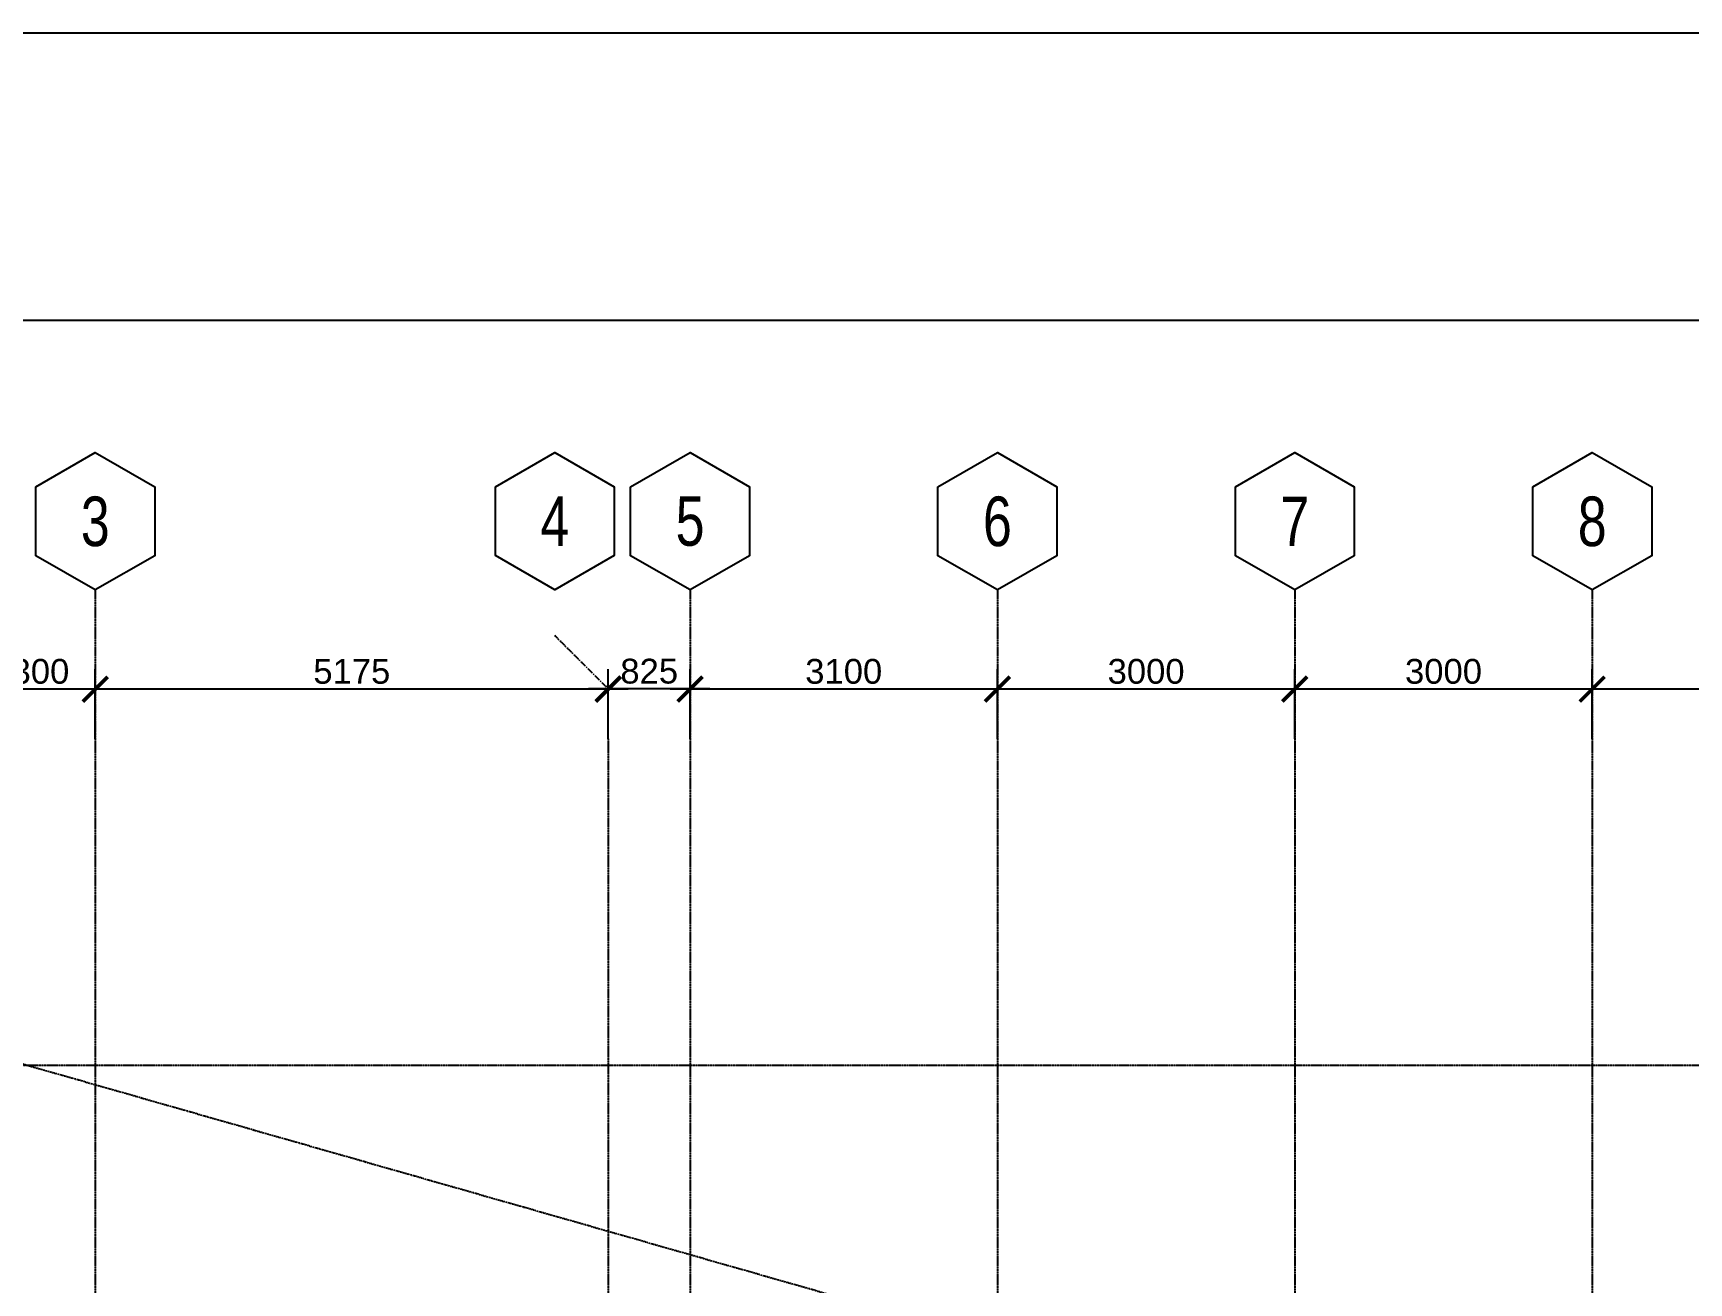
# Model space of a CAD drawing. Header units: inches. Extents: x -189245 to 740841, y -215444 to 469401.
# Drawn here: x -152777 to -136075, y -91035 to -78428 of the extents above; entities that cross this region are included whole.
import ezdxf
from ezdxf.enums import TextEntityAlignment as Align

# ---------------------------------------------------------------- set-up
doc = ezdxf.new("R2010")
doc.units = ezdxf.units.IN
doc.header["$LTSCALE"] = 10
doc.header["$MEASUREMENT"] = 0
doc.linetypes.add('GRID NORMAL$0$GRID BASEMENT$0$GRID GROUND$0$GRID$0$$0$PHANTOM', pattern=[2.5, 1.25, -0.25, 0.25, -0.25, 0.25, -0.25])
for name, color, linetype in [('3', 252, 'Continuous'), ('a-dim', 8, 'Continuous'), ('A-GRID', 8, 'Continuous')]:
    doc.layers.add(name, color=color, linetype=linetype)
doc.layers.add('DEFPOINT', color=7, linetype='Continuous', plot=False)
doc.styles.add('GRID NORMAL$0$GRID BASEMENT$0$GRID GROUND$0$GRID$0$Standard', font='ARIAL.TTF')
doc.dimstyles.new('GRID NORMAL$0$GRID BASEMENT$0$GRID GROUND$0$GRID$0$Standard', dxfattribs={"dimtxt": 250, "dimasz": 0.18, "dimexe": 0.18, "dimexo": 0.0625, "dimgap": 50, "dimtad": 1, "dimdec": 0, "dimzin": 0, "dimdsep": 46, "dimtxsty": 'GRID NORMAL$0$GRID BASEMENT$0$GRID GROUND$0$GRID$0$Standard', "dimcen": 0.09, "dimadec": 0, "dimazin": 0, "dimtfac": 1, "dimtdec": 0, "dimtofl": 0, "dimtmove": 0, "dimatfit": 3, "dimfxl": 1, "dimtolj": 1, "dimtzin": 0, "dimarcsym": 0})

# ---------------------------------------------------------------- blocks, each defined once
blk = doc.blocks.new('GRID NORMAL$0$GRID BASEMENT$0$GRID GROUND$0$GRID$0$$0$GRID-V')
at = {"color": 3}
blk.add_lwpolyline([(6, 10.39), (0, 13.86), (-6, 10.39), (-6, 3.46), (0, 0), (6, 3.46)], close=True, dxfattribs=at)
at = {"color": 6, "style": 'GRID NORMAL$0$GRID BASEMENT$0$GRID GROUND$0$GRID$0$Standard', "width": 0.75}
blk.add_attdef('V', text='', height=5, dxfattribs=at).set_placement((0, 6.93), align=Align.MIDDLE)
blk = doc.blocks.new('GRID NORMAL$0$GRID BASEMENT$0$GRID GROUND$0$GRID$0$_ARCHTICK')
at = {"color": 0, "linetype": 'ByBlock', "ltscale": 20, "const_width": 0.15}
blk.add_lwpolyline([(-0.5, -0.5), (0.5, 0.5)], dxfattribs=at)
blk = doc.blocks.new('*D300')
at = {"layer": 'a-dim', "color": 0, "lineweight": -2, "ltscale": 500}
for p, q in [((-146150, -85546), (-146150, -84846)), ((-143050, -85546), (-143050, -84846)), ((-142850, -85046), (-146350, -85046))]:
    blk.add_line(p, q, dxfattribs=at)
at = {"layer": 'Defpoints', "color": 0, "ltscale": 500}
for p in [(-146150, -85046), (-146150, -85546), (-143050, -85546)]:
    blk.add_point(p, dxfattribs=at)
at = {"layer": 'a-dim', "color": 0, "lineweight": -2, "ltscale": 500, "xscale": 250, "yscale": 250, "zscale": 250, "rotation": 180}
blk.add_blockref('GRID NORMAL$0$GRID BASEMENT$0$GRID GROUND$0$GRID$0$_ARCHTICK', (-146150, -85046), dxfattribs=at)
at = {"layer": 'a-dim', "color": 0, "lineweight": -2, "ltscale": 500, "xscale": 250, "yscale": 250, "zscale": 250}
blk.add_blockref('GRID NORMAL$0$GRID BASEMENT$0$GRID GROUND$0$GRID$0$_ARCHTICK', (-143050, -85046), dxfattribs=at)
at = {"layer": 'a-dim', "color": 3, "ltscale": 500, "insert": (-144600, -84868), "char_height": 250, "attachment_point": 5, "style": 'GRID NORMAL$0$GRID BASEMENT$0$GRID GROUND$0$GRID$0$Standard'}
blk.add_mtext('\\A1;3100', dxfattribs=at)
blk = doc.blocks.new('*D304')
at = {"layer": 'a-dim', "color": 0, "lineweight": -2, "ltscale": 500}
for p, q in [((-143050, -85546), (-143050, -84846)), ((-140050, -85546), (-140050, -84846)), ((-139850, -85046), (-143250, -85046))]:
    blk.add_line(p, q, dxfattribs=at)
at = {"layer": 'Defpoints', "color": 0, "ltscale": 500}
for p in [(-143050, -85046), (-143050, -85546), (-140050, -85546)]:
    blk.add_point(p, dxfattribs=at)
at = {"layer": 'a-dim', "color": 0, "lineweight": -2, "ltscale": 500, "xscale": 250, "yscale": 250, "zscale": 250, "rotation": 180}
blk.add_blockref('GRID NORMAL$0$GRID BASEMENT$0$GRID GROUND$0$GRID$0$_ARCHTICK', (-143050, -85046), dxfattribs=at)
at = {"layer": 'a-dim', "color": 0, "lineweight": -2, "ltscale": 500, "xscale": 250, "yscale": 250, "zscale": 250}
blk.add_blockref('GRID NORMAL$0$GRID BASEMENT$0$GRID GROUND$0$GRID$0$_ARCHTICK', (-140050, -85046), dxfattribs=at)
at = {"layer": 'a-dim', "color": 3, "ltscale": 500, "insert": (-141550, -84868), "char_height": 250, "attachment_point": 5, "style": 'GRID NORMAL$0$GRID BASEMENT$0$GRID GROUND$0$GRID$0$Standard'}
blk.add_mtext('\\A1;3000', dxfattribs=at)
blk = doc.blocks.new('*D306')
at = {"layer": 'a-dim', "color": 0, "lineweight": -2, "ltscale": 500}
for p, q in [((-137050, -85546), (-137050, -84846)), ((-134050, -85546), (-134050, -84846)), ((-133850, -85046), (-137250, -85046))]:
    blk.add_line(p, q, dxfattribs=at)
at = {"layer": 'Defpoints', "color": 0, "ltscale": 500}
for p in [(-137050, -85046), (-137050, -85546), (-134050, -85546)]:
    blk.add_point(p, dxfattribs=at)
at = {"layer": 'a-dim', "color": 0, "lineweight": -2, "ltscale": 500, "xscale": 250, "yscale": 250, "zscale": 250, "rotation": 180}
blk.add_blockref('GRID NORMAL$0$GRID BASEMENT$0$GRID GROUND$0$GRID$0$_ARCHTICK', (-137050, -85046), dxfattribs=at)
at = {"layer": 'a-dim', "color": 0, "lineweight": -2, "ltscale": 500, "xscale": 250, "yscale": 250, "zscale": 250}
blk.add_blockref('GRID NORMAL$0$GRID BASEMENT$0$GRID GROUND$0$GRID$0$_ARCHTICK', (-134050, -85046), dxfattribs=at)
at = {"layer": 'a-dim', "color": 3, "ltscale": 500, "insert": (-135550, -84868), "char_height": 250, "attachment_point": 5, "style": 'GRID NORMAL$0$GRID BASEMENT$0$GRID GROUND$0$GRID$0$Standard'}
blk.add_mtext('\\A1;3000', dxfattribs=at)
blk = doc.blocks.new('*D307')
at = {"layer": 'a-dim', "color": 0, "lineweight": -2, "ltscale": 500}
for p, q in [((-140050, -85546), (-140050, -84846)), ((-137050, -85546), (-137050, -84846)), ((-136850, -85046), (-140250, -85046))]:
    blk.add_line(p, q, dxfattribs=at)
at = {"layer": 'Defpoints', "color": 0, "ltscale": 500}
for p in [(-140050, -85046), (-140050, -85546), (-137050, -85546)]:
    blk.add_point(p, dxfattribs=at)
at = {"layer": 'a-dim', "color": 0, "lineweight": -2, "ltscale": 500, "xscale": 250, "yscale": 250, "zscale": 250, "rotation": 180}
blk.add_blockref('GRID NORMAL$0$GRID BASEMENT$0$GRID GROUND$0$GRID$0$_ARCHTICK', (-140050, -85046), dxfattribs=at)
at = {"layer": 'a-dim', "color": 0, "lineweight": -2, "ltscale": 500, "xscale": 250, "yscale": 250, "zscale": 250}
blk.add_blockref('GRID NORMAL$0$GRID BASEMENT$0$GRID GROUND$0$GRID$0$_ARCHTICK', (-137050, -85046), dxfattribs=at)
at = {"layer": 'a-dim', "color": 3, "ltscale": 500, "insert": (-138550, -84868), "char_height": 250, "attachment_point": 5, "style": 'GRID NORMAL$0$GRID BASEMENT$0$GRID GROUND$0$GRID$0$Standard'}
blk.add_mtext('\\A1;3000', dxfattribs=at)
blk = doc.blocks.new('*D308')
at = {"layer": 'a-dim', "color": 0, "lineweight": -2, "ltscale": 500}
for p, q in [((-152150, -85546), (-152150, -84846)), ((-146975, -85546), (-146975, -84846)), ((-146775, -85046), (-152350, -85046))]:
    blk.add_line(p, q, dxfattribs=at)
at = {"layer": 'Defpoints', "color": 0, "ltscale": 500}
for p in [(-152150, -85046), (-152150, -85546), (-146975, -85546)]:
    blk.add_point(p, dxfattribs=at)
at = {"layer": 'a-dim', "color": 0, "lineweight": -2, "ltscale": 500, "xscale": 250, "yscale": 250, "zscale": 250, "rotation": 180}
blk.add_blockref('GRID NORMAL$0$GRID BASEMENT$0$GRID GROUND$0$GRID$0$_ARCHTICK', (-152150, -85046), dxfattribs=at)
at = {"layer": 'a-dim', "color": 0, "lineweight": -2, "ltscale": 500, "xscale": 250, "yscale": 250, "zscale": 250}
blk.add_blockref('GRID NORMAL$0$GRID BASEMENT$0$GRID GROUND$0$GRID$0$_ARCHTICK', (-146975, -85046), dxfattribs=at)
at = {"layer": 'a-dim', "color": 3, "ltscale": 500, "insert": (-149562, -84868), "char_height": 250, "attachment_point": 5, "style": 'GRID NORMAL$0$GRID BASEMENT$0$GRID GROUND$0$GRID$0$Standard'}
blk.add_mtext('\\A1;5175', dxfattribs=at)
blk = doc.blocks.new('*D313')
at = {"layer": 'a-dim', "color": 0, "lineweight": -2, "ltscale": 500}
for p, q in [((-153450, -85546), (-153450, -84846)), ((-152150, -85546), (-152150, -84846)), ((-151950, -85046), (-153650, -85046))]:
    blk.add_line(p, q, dxfattribs=at)
at = {"layer": 'Defpoints', "color": 0, "ltscale": 500}
for p in [(-153450, -85046), (-153450, -85546), (-152150, -85546)]:
    blk.add_point(p, dxfattribs=at)
at = {"layer": 'a-dim', "color": 0, "lineweight": -2, "ltscale": 500, "xscale": 250, "yscale": 250, "zscale": 250, "rotation": 180}
blk.add_blockref('GRID NORMAL$0$GRID BASEMENT$0$GRID GROUND$0$GRID$0$_ARCHTICK', (-153450, -85046), dxfattribs=at)
at = {"layer": 'a-dim', "color": 0, "lineweight": -2, "ltscale": 500, "xscale": 250, "yscale": 250, "zscale": 250}
blk.add_blockref('GRID NORMAL$0$GRID BASEMENT$0$GRID GROUND$0$GRID$0$_ARCHTICK', (-152150, -85046), dxfattribs=at)
at = {"layer": 'a-dim', "color": 3, "ltscale": 500, "insert": (-152800, -84868), "char_height": 250, "attachment_point": 5, "style": 'GRID NORMAL$0$GRID BASEMENT$0$GRID GROUND$0$GRID$0$Standard'}
blk.add_mtext('\\A1;1300', dxfattribs=at)
blk = doc.blocks.new('*D324')
at = {"layer": 'a-dim', "color": 0, "lineweight": -2, "ltscale": 500}
for p, q in [((-146975, -85544), (-146975, -84844)), ((-146150, -85544), (-146150, -84844)), ((-145950, -85044), (-147175, -85044))]:
    blk.add_line(p, q, dxfattribs=at)
at = {"layer": 'Defpoints', "color": 0, "ltscale": 500}
for p in [(-146975, -85044), (-146975, -85544), (-146150, -85544)]:
    blk.add_point(p, dxfattribs=at)
at = {"layer": 'a-dim', "color": 0, "lineweight": -2, "ltscale": 500, "xscale": 250, "yscale": 250, "zscale": 250, "rotation": 180}
blk.add_blockref('GRID NORMAL$0$GRID BASEMENT$0$GRID GROUND$0$GRID$0$_ARCHTICK', (-146975, -85044), dxfattribs=at)
at = {"layer": 'a-dim', "color": 0, "lineweight": -2, "ltscale": 500, "xscale": 250, "yscale": 250, "zscale": 250}
blk.add_blockref('GRID NORMAL$0$GRID BASEMENT$0$GRID GROUND$0$GRID$0$_ARCHTICK', (-146150, -85044), dxfattribs=at)
at = {"layer": 'a-dim', "color": 3, "ltscale": 500, "insert": (-146562, -84866), "char_height": 250, "attachment_point": 5, "style": 'GRID NORMAL$0$GRID BASEMENT$0$GRID GROUND$0$GRID$0$Standard'}
blk.add_mtext('\\A1;825', dxfattribs=at)

msp = doc.modelspace()

# ---------------------------------------------------------------- linework, layer by layer
at = {"layer": '3', "color": 251, "linetype": 'GRID NORMAL$0$GRID BASEMENT$0$GRID GROUND$0$GRID$0$$0$PHANTOM', "flags": 128}
msp.add_lwpolyline([(-107742.41972, -101734.50066), (-108206.40253, -110412.10517), (-107824.74369, -122516.08949), (-106849.52911, -130587.38781), (-161513.31385, -143935.92849), (-162770.44794, -137090.40339), (-163725.52094, -129792.63417), (-164305.8868, -122455.55195), (-164509.46994, -115118.3758), (-164333.28528, -107790.4935), (-163778.69946, -100461.44618), (-162851.04772, -93180.30189), (-161617.26667, -86330.52932), (-107723.46534, -101727.30424)], dxfattribs=at)
at = {"layer": 'A-GRID', "linetype": 'GRID NORMAL$0$GRID BASEMENT$0$GRID GROUND$0$GRID$0$$0$PHANTOM'}
for p, q in [((-152149.75225, -84045.69046), (-152149.75225, -98460.43838)), ((-146149.75225, -84045.69046), (-146149.75225, -142774.05561)), ((-143049.75225, -84045.69046), (-143049.75227, -142774.05561)), ((-140049.75225, -84045.69046), (-140049.75225, -142774.05561)), ((-137049.75225, -84045.69046), (-137049.75225, -116054.32588)), ((-146974.57217, -85043.95266), (-147514.09979, -84505.9632)), ((-146974.75225, -85545.62796), (-146974.75226, -142849.05561)), ((-106879.08048, -88841.79257), (-168894.52032, -88841.79257))]:
    msp.add_line(p, q, dxfattribs=at)
at = {"layer": 'DEFPOINT', "color": 2}
msp.add_lwpolyline([(-189245.06827, -152678.22268), (-84245.06827, -152678.22268), (-84245.06827, -78428.22268), (-189245.06827, -78428.22268)], close=True, dxfattribs=at)
at = {"layer": 'DEFPOINT', "color": 5}
msp.add_lwpolyline([(-183152.06827, -149778.22268), (-87952.06827, -149778.22268), (-87952.06827, -81328.22268), (-183152.06827, -81328.22268)], close=True, dxfattribs=at)

# ---------------------------------------------------------------- block references
at = {"layer": 'A-GRID'}
ref = msp.add_blockref('GRID NORMAL$0$GRID BASEMENT$0$GRID GROUND$0$GRID$0$$0$GRID-V', (-152149.75225, -84045.69046), dxfattribs=dict(at, xscale=-100, yscale=100, zscale=100))
ref.add_attrib('V', '3', dxfattribs={"layer": '0', "color": 6, "height": 500, "style": 'GRID NORMAL$0$GRID BASEMENT$0$GRID GROUND$0$GRID$0$Standard', "width": 0.75}).set_placement((-152149.75225, -83352.87014), align=Align.MIDDLE)
ref = msp.add_blockref('GRID NORMAL$0$GRID BASEMENT$0$GRID GROUND$0$GRID$0$$0$GRID-V', (-147514.09979, -84043.92266), dxfattribs=dict(at, xscale=-100, yscale=100, zscale=100))
ref.add_attrib('V', '4', dxfattribs={"layer": '0', "color": 6, "height": 500, "style": 'GRID NORMAL$0$GRID BASEMENT$0$GRID GROUND$0$GRID$0$Standard', "width": 0.75}).set_placement((-147514.09979, -83351.10234), align=Align.MIDDLE)
ref = msp.add_blockref('GRID NORMAL$0$GRID BASEMENT$0$GRID GROUND$0$GRID$0$$0$GRID-V', (-146149.75225, -84045.69046), dxfattribs=dict(at, xscale=-100, yscale=100, zscale=100))
ref.add_attrib('V', '5', dxfattribs={"layer": '0', "color": 6, "height": 500, "style": 'GRID NORMAL$0$GRID BASEMENT$0$GRID GROUND$0$GRID$0$Standard', "width": 0.75}).set_placement((-146149.75225, -83352.87014), align=Align.MIDDLE)
ref = msp.add_blockref('GRID NORMAL$0$GRID BASEMENT$0$GRID GROUND$0$GRID$0$$0$GRID-V', (-143049.75225, -84045.69046), dxfattribs=dict(at, xscale=-100, yscale=100, zscale=100))
ref.add_attrib('V', '6', dxfattribs={"layer": '0', "color": 6, "height": 500, "style": 'GRID NORMAL$0$GRID BASEMENT$0$GRID GROUND$0$GRID$0$Standard', "width": 0.75}).set_placement((-143049.75225, -83352.87014), align=Align.MIDDLE)
ref = msp.add_blockref('GRID NORMAL$0$GRID BASEMENT$0$GRID GROUND$0$GRID$0$$0$GRID-V', (-140049.75225, -84045.69046), dxfattribs=dict(at, xscale=-100, yscale=100, zscale=100))
ref.add_attrib('V', '7', dxfattribs={"layer": '0', "color": 6, "height": 500, "style": 'GRID NORMAL$0$GRID BASEMENT$0$GRID GROUND$0$GRID$0$Standard', "width": 0.75}).set_placement((-140049.75225, -83352.87014), align=Align.MIDDLE)
ref = msp.add_blockref('GRID NORMAL$0$GRID BASEMENT$0$GRID GROUND$0$GRID$0$$0$GRID-V', (-137049.75225, -84045.69046), dxfattribs=dict(at, xscale=-100, yscale=100, zscale=100))
ref.add_attrib('V', '8', dxfattribs={"layer": '0', "color": 6, "height": 500, "style": 'GRID NORMAL$0$GRID BASEMENT$0$GRID GROUND$0$GRID$0$Standard', "width": 0.75}).set_placement((-137049.75225, -83352.87014), align=Align.MIDDLE)

# ---------------------------------------------------------------- dimensions: what is measured, and where the dimension line sits
at = {"layer": 'a-dim', "ltscale": 500}
dim = msp.add_linear_dim(base=(-153449.75225, -85045.69046), p1=(-152149.75225, -85545.69046), p2=(-153449.75225, -85545.62796), angle=180, dimstyle='GRID NORMAL$0$GRID BASEMENT$0$GRID GROUND$0$GRID$0$Standard', override={"dimasz": 250, "dimexe": 200, "dimblk1": 'GRID NORMAL$0$GRID BASEMENT$0$GRID GROUND$0$GRID$0$_ARCHTICK', "dimblk2": 'GRID NORMAL$0$GRID BASEMENT$0$GRID GROUND$0$GRID$0$_ARCHTICK', "dimsah": 1, "dimdle": 200, "dimclrt": 3}, dxfattribs=at)
dim.commit()
dim.dimension.update_dxf_attribs({"geometry": '*D313', "text_midpoint": (-152799.75225, -85045.69046), "dimtype": 160})
for base, p1, p2, picture, middle in [((-152149.75225, -85045.69046), (-146974.75225, -85545.69046), (-152149.75225, -85545.69046), '*D308', (-149562.25225, -84868.04722)), ((-146974.75217, -85043.92266), (-146149.75217, -85543.92266), (-146974.75217, -85543.92266), '*D324', (-146562.25217, -84866.27941)), ((-146149.75225, -85045.69046), (-143049.75225, -85545.69046), (-146149.75225, -85545.69046), '*D300', (-144599.75225, -84867.96195)), ((-143049.75225, -85045.69046), (-140049.75225, -85545.69046), (-143049.75225, -85545.69046), '*D304', (-141549.75225, -84867.96195)), ((-140049.75225, -85045.69046), (-137049.75225, -85545.62796), (-140049.75225, -85545.62796), '*D307', (-138549.75225, -84867.96195)), ((-137049.75225, -85045.69046), (-134049.75225, -85545.69046), (-137049.75225, -85545.62796), '*D306', (-135549.75225, -84867.96195))]:
    dim = msp.add_linear_dim(base=base, p1=p1, p2=p2, angle=180, dimstyle='GRID NORMAL$0$GRID BASEMENT$0$GRID GROUND$0$GRID$0$Standard', override={"dimasz": 250, "dimexe": 200, "dimblk1": 'GRID NORMAL$0$GRID BASEMENT$0$GRID GROUND$0$GRID$0$_ARCHTICK', "dimblk2": 'GRID NORMAL$0$GRID BASEMENT$0$GRID GROUND$0$GRID$0$_ARCHTICK', "dimsah": 1, "dimdle": 200, "dimclrt": 3}, dxfattribs=at)
    dim.commit()
    dim.dimension.update_dxf_attribs({"geometry": picture, "text_midpoint": middle})

doc.saveas('drawing.dxf')
